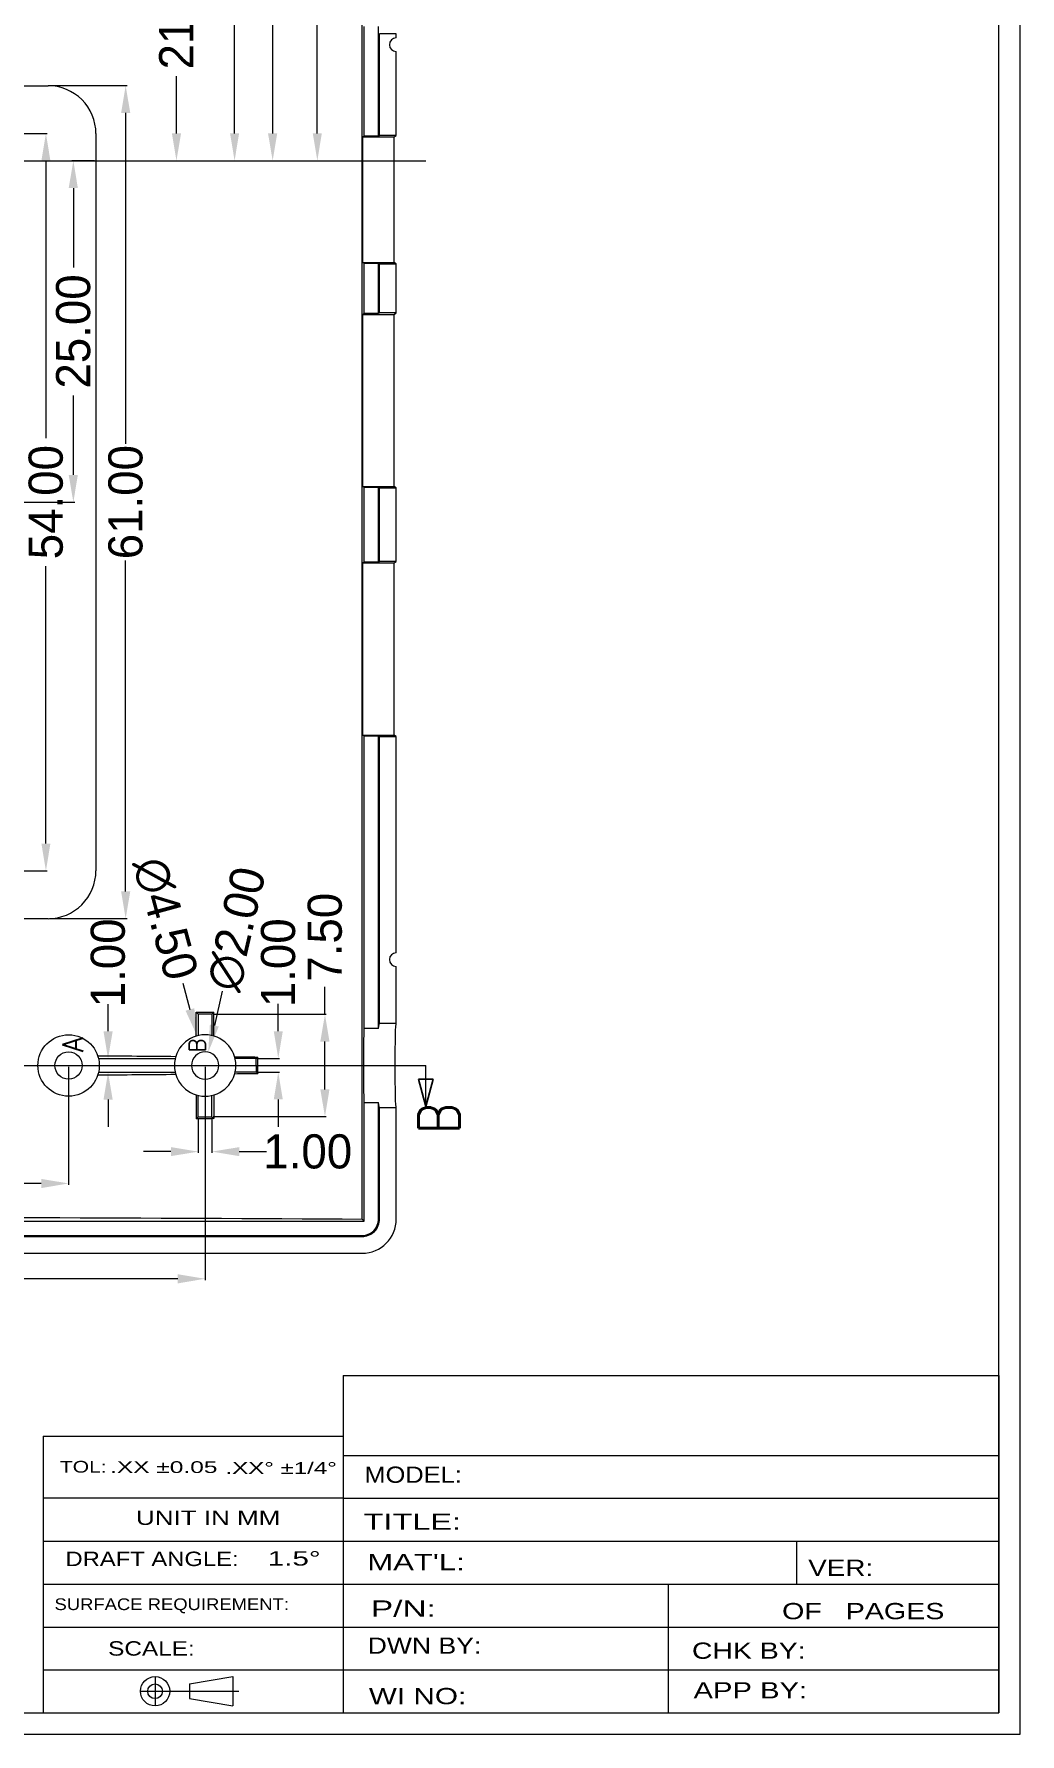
# Model space of a CAD drawing. Header units: millimetres. Extents: x -644 to 177, y 608 to 849.
# Drawn here: x 104.6 to 176.8, y 617.9 to 742.4 of the extents above; entities that cross this region are included whole.
import ezdxf
from ezdxf.enums import TextEntityAlignment as Align
from ezdxf.lldxf.tags import DXFTag

# ---------------------------------------------------------------- set-up
doc = ezdxf.new("R2010")
doc.units = ezdxf.units.MM
doc.layers.get('0').update_dxf_attribs({"linetype": 'CONTINUOUS'})
doc.layers.get('Defpoints').update_dxf_attribs({"linetype": 'CONTINUOUS'})
for name, color, linetype, true_color in [('10', 7, 'CONTINUOUS', 0xffffff), ('30', 7, 'CONTINUOUS', 0xffffff), ('TOP', 7, 'CONTINUOUS', 0xffffff)]:
    doc.layers.add(name, color=color, linetype=linetype, true_color=true_color)
doc.styles.add('blockfont', font='simplex.shx')
tags = doc.linetypes.add('PHANTOM', pattern=[50.5, 18, -6.5, 6.5, -6.5, 6.5, -6.5]).pattern_tags.tags
tags[14:15] = [DXFTag(74, 4), DXFTag(75, 0), DXFTag(340, '0'), DXFTag(46, 0.0), DXFTag(50, 0.0), DXFTag(44, 0.0), DXFTag(45, 0.0)]
tags[12:13] = [DXFTag(74, 4), DXFTag(75, 0), DXFTag(340, '0'), DXFTag(46, 0.0), DXFTag(50, 0.0), DXFTag(44, 0.0), DXFTag(45, 0.0)]
tags[10:11] = [DXFTag(74, 4), DXFTag(75, 0), DXFTag(340, '0'), DXFTag(46, 0.0), DXFTag(50, 0.0), DXFTag(44, 0.0), DXFTag(45, 0.0)]
tags[8:9] = [DXFTag(74, 4), DXFTag(75, 0), DXFTag(340, '0'), DXFTag(46, 0.0), DXFTag(50, 0.0), DXFTag(44, 0.0), DXFTag(45, 0.0)]
tags[6:7] = [DXFTag(74, 4), DXFTag(75, 0), DXFTag(340, '0'), DXFTag(46, 0.0), DXFTag(50, 0.0), DXFTag(44, 0.0), DXFTag(45, 0.0)]
tags[4:5] = [DXFTag(74, 4), DXFTag(75, 0), DXFTag(340, '0'), DXFTag(46, 0.0), DXFTag(50, 0.0), DXFTag(44, 0.0), DXFTag(45, 0.0)]
doc.dimstyles.new('2', dxfattribs={"dimtxt": 2.5, "dimasz": 2, "dimexe": 0.1, "dimexo": 0.1, "dimgap": 0.1, "dimtad": 0, "dimzin": 0, "dimdsep": 46, "dimtxsty": 'Standard', "dimcen": 0, "dimclrd": 4, "dimclre": 4, "dimclrt": 3, "dimadec": 1, "dimazin": 0, "dimtfac": 1, "dimtofl": 0, "dimtmove": 0, "dimatfit": 3, "dimfxl": 0, "dimtolj": 1, "dimtzin": 0, "dimlwd": 9, "dimlwe": 9, "dimarcsym": 0})

# ---------------------------------------------------------------- blocks, each defined once
blk = doc.blocks.new('ASSORTED_DRAFT3')
at = {"color": 13}
for p, q in [((82.61, 261.7), (84.61, 262.23)), ((82.61, 261.7), (84.61, 261.16)), ((84.61, 262.23), (84.61, 261.16))]:
    blk.add_line(p, q, dxfattribs=at)
blk = doc.blocks.new('*D122')
at = {"color": 4, "lineweight": 9}
for p, q in [((105.71, 738.64), (111.39, 738.64)), ((111.29, 736.64), (111.29, 712.4)), ((111.29, 679.64), (111.29, 703.87)), ((105.71, 677.64), (111.39, 677.64))]:
    blk.add_line(p, q, dxfattribs=at)
for points in [[(110.96, 736.64), (111.63, 736.64), (111.29, 738.64)], [(110.96, 679.64), (111.63, 679.64), (111.29, 677.64)]]:
    blk.add_solid(points, dxfattribs=at)
at = {"layer": 'Defpoints', "color": 0, "lineweight": 9}
for p in [(105.61, 738.64), (111.29, 738.64), (105.61, 677.64)]:
    blk.add_point(p, dxfattribs=at)
at = {"color": 3, "lineweight": 9, "insert": (111.29, 708.14), "char_height": 2.5, "attachment_point": 5, "rotation": 90}
blk.add_mtext('\\A1;61.00', dxfattribs=at)
blk = doc.blocks.new('*D123')
at = {"color": 4, "lineweight": 9}
for p, q in [((109.01, 733.14), (107.36, 733.14)), ((107.46, 731.14), (107.46, 725.32)), ((107.46, 710.14), (107.46, 715.95)), ((101.04, 708.14), (107.56, 708.14))]:
    blk.add_line(p, q, dxfattribs=at)
for points in [[(107.12, 731.14), (107.79, 731.14), (107.46, 733.14)], [(107.12, 710.14), (107.79, 710.14), (107.46, 708.14)]]:
    blk.add_solid(points, dxfattribs=at)
at = {"layer": 'Defpoints', "color": 0, "lineweight": 9}
for p in [(107.46, 733.14), (109.11, 733.14), (100.94, 708.14)]:
    blk.add_point(p, dxfattribs=at)
at = {"color": 3, "lineweight": 9, "insert": (107.46, 720.64), "char_height": 2.5, "attachment_point": 5, "rotation": 90}
blk.add_mtext('\\A1;25.00', dxfattribs=at)
blk = doc.blocks.new('*D127')
at = {"color": 4, "lineweight": 9}
for p, q in [((100.96, 735.14), (105.55, 735.14)), ((105.45, 733.14), (105.45, 712.82)), ((105.45, 683.14), (105.45, 703.45)), ((100.96, 681.14), (105.55, 681.14))]:
    blk.add_line(p, q, dxfattribs=at)
for points in [[(105.12, 733.14), (105.78, 733.14), (105.45, 735.14)], [(105.12, 683.14), (105.78, 683.14), (105.45, 681.14)]]:
    blk.add_solid(points, dxfattribs=at)
at = {"layer": 'Defpoints', "color": 0, "lineweight": 9}
for p in [(100.86, 735.14), (100.86, 681.14), (105.45, 681.14)]:
    blk.add_point(p, dxfattribs=at)
at = {"color": 3, "lineweight": 9, "insert": (105.45, 708.14), "char_height": 2.5, "attachment_point": 5, "rotation": 90}
blk.add_mtext('\\A1;54.00', dxfattribs=at)
blk = doc.blocks.new('*D211')
at = {"color": 4, "lineweight": 9}
for p, q in [((111.21, 754.89), (115.11, 754.89)), ((115.01, 752.89), (115.01, 748.7)), ((115.01, 735.14), (115.01, 739.33)), ((111.39, 733.14), (115.11, 733.14))]:
    blk.add_line(p, q, dxfattribs=at)
for points in [[(114.68, 752.89), (115.35, 752.89), (115.01, 754.89)], [(114.68, 735.14), (115.35, 735.14), (115.01, 733.14)]]:
    blk.add_solid(points, dxfattribs=at)
at = {"layer": 'Defpoints', "color": 0, "lineweight": 9}
for p in [(111.11, 754.89), (115.01, 754.89), (111.29, 733.14)]:
    blk.add_point(p, dxfattribs=at)
at = {"color": 3, "lineweight": 9, "insert": (115.01, 744.01), "char_height": 2.5, "attachment_point": 5, "rotation": 90}
blk.add_mtext('\\A1;21.75', dxfattribs=at)
blk = doc.blocks.new('*D212')
at = {"color": 4, "lineweight": 9}
for p, q in [((117.21, 794.39), (122.16, 794.39)), ((122.06, 792.39), (122.06, 768.45)), ((122.06, 735.14), (122.06, 759.08)), ((117.21, 733.14), (122.16, 733.14))]:
    blk.add_line(p, q, dxfattribs=at)
for points in [[(121.72, 792.39), (122.39, 792.39), (122.06, 794.39)], [(121.72, 735.14), (122.39, 735.14), (122.06, 733.14)]]:
    blk.add_solid(points, dxfattribs=at)
at = {"layer": 'Defpoints', "color": 0, "lineweight": 9}
for p in [(117.11, 794.39), (117.11, 733.14), (122.06, 733.14)]:
    blk.add_point(p, dxfattribs=at)
at = {"color": 3, "lineweight": 9, "insert": (122.06, 763.76), "char_height": 2.5, "attachment_point": 5, "rotation": 90}
blk.add_mtext('\\A1;61.25', dxfattribs=at)
blk = doc.blocks.new('*D213')
at = {"color": 4, "lineweight": 9}
for p, q in [((116.21, 775.49), (119.37, 775.49)), ((119.27, 773.49), (119.27, 759.41)), ((119.27, 735.14), (119.27, 749.21)), ((117.31, 733.14), (119.37, 733.14))]:
    blk.add_line(p, q, dxfattribs=at)
for points in [[(118.94, 773.49), (119.6, 773.49), (119.27, 775.49)], [(118.94, 735.14), (119.6, 735.14), (119.27, 733.14)]]:
    blk.add_solid(points, dxfattribs=at)
at = {"layer": 'Defpoints', "color": 0, "lineweight": 9}
for p in [(116.11, 775.49), (117.21, 733.14), (119.27, 733.14)]:
    blk.add_point(p, dxfattribs=at)
at = {"color": 3, "lineweight": 9, "insert": (119.27, 754.31), "char_height": 2.5, "attachment_point": 5, "rotation": 90}
blk.add_mtext('\\A1;42.35', dxfattribs=at)
blk = doc.blocks.new('*D214')
at = {"color": 4, "lineweight": 9}
for p, q in [((111.21, 796.09), (125.43, 796.09)), ((125.33, 794.09), (125.33, 769.71)), ((125.33, 735.14), (125.33, 759.51)), ((122.26, 733.14), (125.43, 733.14))]:
    blk.add_line(p, q, dxfattribs=at)
for points in [[(125, 794.09), (125.66, 794.09), (125.33, 796.09)], [(125, 735.14), (125.66, 735.14), (125.33, 733.14)]]:
    blk.add_solid(points, dxfattribs=at)
at = {"layer": 'Defpoints', "color": 0, "lineweight": 9}
for p in [(111.11, 796.09), (122.16, 733.14), (125.33, 733.14)]:
    blk.add_point(p, dxfattribs=at)
at = {"color": 3, "lineweight": 9, "insert": (125.33, 764.61), "char_height": 2.5, "attachment_point": 5, "rotation": 90}
blk.add_mtext('\\A1;62.95', dxfattribs=at)
blk = doc.blocks.new('*D215')
at = {"color": 4, "lineweight": 9}
for p, q in [((107.11, 666.79), (107.11, 658.15)), ((81.11, 659.54), (81.11, 658.15)), ((83.11, 658.25), (89.43, 658.25)), ((105.11, 658.25), (98.8, 658.25))]:
    blk.add_line(p, q, dxfattribs=at)
for points in [[(83.11, 658.58), (83.11, 657.91), (81.11, 658.25)], [(105.11, 658.58), (105.11, 657.91), (107.11, 658.25)]]:
    blk.add_solid(points, dxfattribs=at)
at = {"layer": 'Defpoints', "color": 0, "lineweight": 9}
for p in [(107.11, 666.89), (81.11, 659.64), (107.11, 658.25)]:
    blk.add_point(p, dxfattribs=at)
at = {"color": 3, "lineweight": 9, "insert": (94.11, 658.25), "char_height": 2.5, "attachment_point": 5}
blk.add_mtext('\\A1;26.00', dxfattribs=at)
blk = doc.blocks.new('*D216')
at = {"color": 4, "lineweight": 9}
for p, q in [((117.11, 666.79), (117.11, 651.17)), ((81.11, 651.24), (81.11, 651.37)), ((83.11, 651.27), (94.43, 651.27)), ((115.11, 651.27), (103.8, 651.27))]:
    blk.add_line(p, q, dxfattribs=at)
for points in [[(83.11, 651.6), (83.11, 650.93), (81.11, 651.27)], [(115.11, 651.6), (115.11, 650.93), (117.11, 651.27)]]:
    blk.add_solid(points, dxfattribs=at)
at = {"layer": 'Defpoints', "color": 0, "lineweight": 9}
for p in [(117.11, 666.89), (81.11, 651.14), (117.11, 651.27)]:
    blk.add_point(p, dxfattribs=at)
at = {"color": 3, "lineweight": 9, "insert": (99.11, 651.27), "char_height": 2.5, "attachment_point": 5}
blk.add_mtext('\\A1;36.00', dxfattribs=at)
blk = doc.blocks.new('*D186')
at = {"color": 4, "lineweight": 9}
for p, q in [((110, 669.39), (110, 671.39)), ((109.41, 667.39), (110.1, 667.39)), ((109.41, 666.39), (110.1, 666.39)), ((110, 664.39), (110, 662.39))]:
    blk.add_line(p, q, dxfattribs=at)
for points in [[(109.67, 669.39), (110.34, 669.39), (110, 667.39)], [(109.67, 664.39), (110.34, 664.39), (110, 666.39)]]:
    blk.add_solid(points, dxfattribs=at)
at = {"layer": 'Defpoints', "color": 0, "lineweight": 9}
for p in [(109.31, 667.39), (110, 667.39), (109.31, 666.39)]:
    blk.add_point(p, dxfattribs=at)
at = {"color": 3, "lineweight": 9, "insert": (110, 674.4), "char_height": 2.5, "attachment_point": 5, "rotation": 90}
blk.add_mtext('\\A1;1.00', dxfattribs=at)
blk = doc.blocks.new('*D187')
at = {"color": 4, "lineweight": 9}
for p, q in [((125.89, 670.64), (125.89, 672.64)), ((117.71, 670.64), (125.99, 670.64)), ((125.89, 665.14), (125.89, 668.64)), ((117.71, 663.14), (125.99, 663.14))]:
    blk.add_line(p, q, dxfattribs=at)
for points in [[(125.55, 668.64), (126.22, 668.64), (125.89, 670.64)], [(125.55, 665.14), (126.22, 665.14), (125.89, 663.14)]]:
    blk.add_solid(points, dxfattribs=at)
at = {"layer": 'Defpoints', "color": 0, "lineweight": 9}
for p in [(117.61, 670.64), (125.89, 670.64), (117.61, 663.14)]:
    blk.add_point(p, dxfattribs=at)
at = {"color": 3, "lineweight": 9, "insert": (125.89, 676.28), "char_height": 2.5, "attachment_point": 5, "rotation": 90}
blk.add_mtext('\\A1;7.50', dxfattribs=at)
blk = doc.blocks.new('*D188')
at = {"color": 4, "lineweight": 9}
for p, q in [((122.47, 669.4), (122.47, 671.4)), ((120.96, 667.4), (122.57, 667.4)), ((120.96, 666.4), (122.57, 666.4)), ((122.47, 664.4), (122.47, 662.4))]:
    blk.add_line(p, q, dxfattribs=at)
for points in [[(122.14, 669.4), (122.8, 669.4), (122.47, 667.4)], [(122.14, 664.4), (122.8, 664.4), (122.47, 666.4)]]:
    blk.add_solid(points, dxfattribs=at)
at = {"layer": 'Defpoints', "color": 0, "lineweight": 9}
for p in [(120.86, 667.4), (122.47, 667.4), (120.86, 666.4)]:
    blk.add_point(p, dxfattribs=at)
at = {"color": 3, "lineweight": 9, "insert": (122.47, 674.41), "char_height": 2.5, "attachment_point": 5, "rotation": 90}
blk.add_mtext('\\A1;1.00', dxfattribs=at)
blk = doc.blocks.new('*D189')
at = {"color": 4, "lineweight": 9}
for p, q in [((116.61, 663.04), (116.61, 660.48)), ((117.61, 663.04), (117.61, 660.48)), ((114.61, 660.58), (112.61, 660.58)), ((119.61, 660.58), (121.61, 660.58))]:
    blk.add_line(p, q, dxfattribs=at)
for points in [[(114.61, 660.91), (114.61, 660.25), (116.61, 660.58)], [(119.61, 660.91), (119.61, 660.25), (117.61, 660.58)]]:
    blk.add_solid(points, dxfattribs=at)
at = {"layer": 'Defpoints', "color": 0, "lineweight": 9}
for p in [(116.61, 663.14), (117.61, 663.14), (116.61, 660.58)]:
    blk.add_point(p, dxfattribs=at)
at = {"color": 3, "lineweight": 9, "insert": (124.63, 660.58), "char_height": 2.5, "attachment_point": 5}
blk.add_mtext('\\A1;1.00', dxfattribs=at)
blk = doc.blocks.new('*D198')
at = {"color": 4, "lineweight": 9}
blk.add_line((115.48, 672.92), (116, 670.99), dxfattribs=at)
blk.add_solid([(116.32, 671.08), (115.68, 670.9), (116.52, 669.06)], dxfattribs=at)
at = {"layer": 'Defpoints', "color": 0, "lineweight": 9}
for p in [(116.52, 669.06), (117.7, 664.72)]:
    blk.add_point(p, dxfattribs=at)
at = {"color": 3, "lineweight": 9, "insert": (114.2, 677.64), "char_height": 2.5, "attachment_point": 5, "rotation": 285.1512}
blk.add_mtext('\\A1;∅4.50', dxfattribs=at)
blk = doc.blocks.new('*D199')
at = {"color": 4, "lineweight": 9}
blk.add_line((118.37, 672.33), (117.79, 669.81), dxfattribs=at)
blk.add_solid([(117.46, 669.89), (118.11, 669.74), (117.34, 667.86)], dxfattribs=at)
at = {"layer": 'Defpoints', "color": 0, "lineweight": 9}
for p in [(117.34, 667.86), (116.89, 665.91)]:
    blk.add_point(p, dxfattribs=at)
at = {"color": 3, "lineweight": 9, "insert": (119.42, 676.89), "char_height": 2.5, "attachment_point": 5, "rotation": 77.0274}
blk.add_mtext('\\A1;∅2.00', dxfattribs=at)
blk = doc.blocks.new('*T14')
at = {"linetype": 'ByBlock', "width": 1.2}
blk.add_text('WI NO:', height=1.8, dxfattribs=at).set_placement((320.43, 5.76), (331.23, 5.76), align=Align.FIT)
blk = doc.blocks.new('*T18')
at = {"linetype": 'ByBlock', "width": 1.090909}
blk.add_text('DRAFT ANGLE:', height=1.6, dxfattribs=at).set_placement((279.54, 21.07), (298.74, 21.07), align=Align.FIT)
blk = doc.blocks.new('*T20')
at = {"linetype": 'ByBlock', "width": 1.111111}
blk.add_text('UNIT IN MM', height=1.6, dxfattribs=at).set_placement((287.36, 25.63), (303.36, 25.63), align=Align.FIT)
blk = doc.blocks.new('*T17')
at = {"linetype": 'ByBlock', "width": 1.309524}
blk.add_text('.XX %%p0.05', height=1.3, dxfattribs=at).set_placement((284.48, 31.39), (296.39, 31.39), align=Align.FIT)
blk = doc.blocks.new('*T21')
at = {"linetype": 'ByBlock', "width": 1.2}
blk.add_text('SCALE:', height=1.6, dxfattribs=at).set_placement((284.27, 11.14), (293.87, 11.14), align=Align.FIT)
blk = doc.blocks.new('*T19')
at = {"linetype": 'ByBlock', "width": 1.071429}
blk.add_text('SURFACE REQUIREMENT:', height=1.3, dxfattribs=at).set_placement((278.32, 16.19), (304.32, 16.19), align=Align.FIT)
blk = doc.blocks.new('*T16')
at = {"linetype": 'ByBlock', "width": 1.333333}
blk.add_text('TOL:', height=1.3, dxfattribs=at).set_placement((278.91, 31.43), (284.11, 31.43), align=Align.FIT)
blk = doc.blocks.new('*T22')
at = {"linetype": 'ByBlock', "width": 1.571429}
blk.add_text('1.5%%d', height=1.6, dxfattribs=at).set_placement((301.97, 21.12), (307.84, 21.12), align=Align.FIT)
blk = doc.blocks.new('*T15')
at = {"linetype": 'ByBlock', "width": 1.1875}
blk.add_text('.XX%%d %%p1/4%%d', height=1.3, dxfattribs=at).set_placement((297.28, 31.29), (309.63, 31.29), align=Align.FIT)
blk = doc.blocks.new('*T26')
at = {"linetype": 'ByBlock', "width": 1.285714}
blk.add_text('TITLE:', height=1.8, dxfattribs=at).set_placement((319.85, 25.09), (330.65, 25.09), align=Align.FIT)
blk = doc.blocks.new('*T23')
at = {"linetype": 'ByBlock', "width": 1.2}
blk.add_text('MODEL:', height=1.8, dxfattribs=at).set_placement((319.94, 30.3), (330.74, 30.3), align=Align.FIT)
blk = doc.blocks.new('*T25')
at = {"linetype": 'ByBlock', "width": 1.333333}
blk.add_text('P/N:', height=1.8, dxfattribs=at).set_placement((320.66, 15.46), (327.86, 15.46), align=Align.FIT)
blk = doc.blocks.new('*T24')
at = {"linetype": 'ByBlock', "width": 1.105263}
blk.add_text('DWN BY:', height=1.8, dxfattribs=at).set_placement((320.3, 11.35), (332.9, 11.35), align=Align.FIT)
blk = doc.blocks.new('*T27')
at = {"linetype": 'ByBlock', "width": 1.333333}
blk.add_text("MAT'L:", height=1.8, dxfattribs=at).set_placement((320.26, 20.61), (331.06, 20.61), align=Align.FIT)
blk = doc.blocks.new('*T12')
at = {"linetype": 'ByBlock', "width": 1.166667}
blk.add_text('APP BY:', height=1.8, dxfattribs=at).set_placement((356.43, 6.4), (369.03, 6.4), align=Align.FIT)
blk = doc.blocks.new('*T29')
at = {"linetype": 'ByBlock', "width": 1.034483}
blk.add_text('OF   PAGES', height=1.8, dxfattribs=at).set_placement((366.25, 15.18), (384.25, 15.18), align=Align.FIT)
blk = doc.blocks.new('*T28')
at = {"linetype": 'ByBlock', "width": 1.2}
blk.add_text('VER:', height=1.8, dxfattribs=at).set_placement((369.15, 19.98), (376.35, 19.98), align=Align.FIT)
blk = doc.blocks.new('*T13')
at = {"linetype": 'ByBlock', "width": 1.166667}
blk.add_text('CHK BY:', height=1.8, dxfattribs=at).set_placement((356.26, 10.79), (368.86, 10.79), align=Align.FIT)

msp = doc.modelspace()

# ---------------------------------------------------------------- linework, layer by layer
at = {"color": 7, "linetype": 'Continuous', "lineweight": 9}
for p, q in [((176.802, 617.933), (176.802, 847.331)), ((175.257, 619.478), (175.257, 845.786)), ((-146.054, 619.478), (175.257, 619.478)), ((-147.599, 617.933), (176.802, 617.933))]:
    msp.add_line(p, q, dxfattribs=at)
at = {"lineweight": 9}
for p, q in [((120.975, 666.285), (120.973, 667.508)), ((127.232, 644.195), (175.257, 644.195)), ((127.232, 644.195), (127.232, 619.478)), ((175.257, 644.195), (175.257, 619.478)), ((105.254, 639.74), (105.254, 619.478)), ((105.254, 639.74), (127.232, 639.74)), ((127.232, 639.74), (127.232, 619.478)), ((127.232, 638.339), (175.257, 638.339)), ((127.232, 635.194), (105.254, 635.194)), ((127.232, 635.194), (175.257, 635.194)), ((105.254, 632.052), (127.232, 632.052)), ((127.232, 632.052), (175.257, 632.052)), ((160.448, 628.908), (160.448, 632.052)), ((105.254, 628.908), (127.232, 628.908)), ((127.232, 628.908), (175.257, 628.908)), ((151.032, 628.908), (151.032, 619.478)), ((105.254, 625.765), (127.232, 625.765)), ((127.232, 625.765), (175.257, 625.765)), ((105.254, 622.622), (127.232, 622.622)), ((127.232, 622.622), (175.257, 622.622)), ((115.977, 621.602), (119.143, 622.133)), ((115.977, 621.602), (115.977, 620.525)), ((119.143, 622.133), (119.143, 619.994)), ((115.977, 620.525), (119.143, 619.994))]:
    msp.add_line(p, q, dxfattribs=at)
at = {"color": 3, "lineweight": 9}
for p, q in [((113.445, 622.133), (113.445, 619.994)), ((112.375, 621.064), (119.581, 621.064))]:
    msp.add_line(p, q, dxfattribs=at)
at = {"lineweight": 9}
for radius in [1.07, 0.539]:
    msp.add_circle((113.445, 621.064), radius, dxfattribs=at)
at = {"layer": '10', "color": 7, "linetype": 'Continuous', "lineweight": 9}
for p, q in [((128.611, 655.64), (128.611, 806.082)), ((128.772, 734.968), (128.772, 742.975)), ((129.813, 734.968), (129.813, 742.975)), ((131.113, 742.422), (129.891, 742.422)), ((129.891, 734.994), (129.891, 742.422)), ((131.113, 742.138), (131.113, 742.422)), ((131.113, 734.994), (131.113, 741.138)), ((95.273, 738.638), (105.613, 738.638)), ((109.113, 735.138), (109.113, 681.138)), ((128.652, 734.888), (128.772, 734.968)), ((128.652, 734.888), (130.953, 734.888)), ((128.652, 725.688), (128.652, 734.888)), ((128.772, 734.968), (129.813, 734.968)), ((129.813, 734.968), (129.891, 734.994)), ((131.113, 734.994), (129.891, 734.994)), ((130.953, 734.888), (131.113, 734.994)), ((130.953, 725.688), (130.953, 734.888)), ((128.652, 725.688), (130.953, 725.688)), ((128.772, 725.608), (128.652, 725.688)), ((129.813, 725.608), (128.772, 725.608)), ((128.772, 721.968), (128.772, 725.608)), ((129.891, 725.581), (129.813, 725.608)), ((129.813, 721.968), (129.813, 725.608)), ((129.891, 725.581), (131.113, 725.581)), ((129.891, 721.994), (129.891, 725.581)), ((131.113, 725.581), (130.953, 725.688)), ((131.113, 721.994), (131.113, 725.581)), ((128.652, 721.888), (128.772, 721.968)), ((128.652, 721.888), (130.953, 721.888)), ((128.652, 709.288), (128.652, 721.888)), ((128.772, 721.968), (129.813, 721.968)), ((129.813, 721.968), (129.891, 721.994)), ((131.113, 721.994), (129.891, 721.994)), ((130.953, 721.888), (131.113, 721.994)), ((130.953, 709.288), (130.953, 721.888)), ((128.652, 709.288), (130.953, 709.288)), ((128.772, 709.208), (128.652, 709.288)), ((129.813, 709.208), (128.772, 709.208)), ((128.772, 703.768), (128.772, 709.208)), ((129.891, 709.181), (129.813, 709.208)), ((129.813, 703.768), (129.813, 709.208)), ((129.891, 709.181), (131.113, 709.181)), ((129.891, 703.794), (129.891, 709.181)), ((131.113, 709.181), (130.953, 709.288)), ((131.113, 703.794), (131.113, 709.181)), ((128.652, 703.688), (128.772, 703.768)), ((128.652, 703.688), (130.953, 703.688)), ((128.652, 691.088), (128.652, 703.688)), ((128.772, 703.768), (129.813, 703.768)), ((129.813, 703.768), (129.891, 703.794)), ((131.113, 703.794), (129.891, 703.794)), ((130.953, 703.688), (131.113, 703.794)), ((130.953, 691.088), (130.953, 703.688)), ((128.652, 691.088), (130.953, 691.088)), ((128.772, 691.008), (128.652, 691.088)), ((129.813, 691.008), (128.772, 691.008)), ((128.772, 669.601), (128.772, 691.008)), ((129.891, 690.981), (129.813, 691.008)), ((129.813, 669.601), (129.813, 691.008)), ((129.891, 690.981), (131.113, 690.981)), ((129.891, 669.988), (129.891, 690.981)), ((131.113, 690.981), (130.953, 691.088)), ((131.113, 675.138), (131.113, 690.981)), ((105.613, 677.638), (95.273, 677.638)), ((131.113, 669.988), (131.113, 674.138)), ((116.457, 669.04), (116.457, 670.793)), ((116.613, 670.638), (116.457, 670.793)), ((117.613, 670.638), (116.613, 670.638)), ((116.613, 670.638), (116.613, 669.082)), ((117.613, 670.638), (117.756, 670.781)), ((117.613, 670.638), (117.613, 669.082)), ((117.756, 669.044), (117.756, 670.781)), ((129.891, 669.988), (131.113, 669.988)), ((129.813, 669.601), (128.772, 669.601)), ((109.306, 667.388), (114.919, 667.388)), ((120.861, 667.396), (119.305, 667.393)), ((120.861, 667.396), (120.973, 667.508)), ((120.864, 666.396), (120.861, 667.396)), ((109.306, 666.388), (114.919, 666.388)), ((120.864, 666.396), (119.307, 666.393)), ((120.864, 666.396), (120.975, 666.285)), ((116.457, 664.735), (116.457, 662.983)), ((116.613, 663.138), (116.613, 664.694)), ((117.613, 663.138), (117.613, 664.694)), ((117.756, 664.732), (117.756, 662.995)), ((128.772, 664.175), (129.813, 664.175)), ((128.772, 655.478), (128.772, 664.175)), ((129.813, 655.637), (129.813, 664.175)), ((131.113, 663.788), (129.891, 663.788)), ((129.891, 655.637), (129.891, 663.788)), ((131.113, 655.637), (131.113, 663.788)), ((116.613, 663.138), (116.457, 662.983)), ((116.613, 663.138), (117.613, 663.138)), ((117.613, 663.138), (117.756, 662.995)), ((33.453, 655.478), (128.772, 655.478)), ((128.611, 655.64), (128.772, 655.478)), ((129.813, 655.637), (129.891, 655.637)), ((33.612, 654.438), (128.613, 654.438)), ((33.612, 654.359), (128.613, 654.359)), ((128.613, 654.438), (128.613, 654.359)), ((33.612, 653.138), (128.613, 653.138))]:
    msp.add_line(p, q, dxfattribs=at)
at = {"layer": '10', "color": 1, "linetype": 'PHANTOM', "lineweight": 9}
msp.add_line((94.462, 666.888), (133.279, 666.888), dxfattribs=at)
at = {"layer": '10', "color": 1, "linetype": 'Continuous', "lineweight": 9}
msp.add_line((133.279, 663.888), (133.279, 666.888), dxfattribs=at)
at = {"layer": '10', "color": 7, "linetype": 'Continuous', "lineweight": 9}
for radius in [2.25, 1]:
    msp.add_circle((107.113, 666.888), radius, dxfattribs=at)
at = {"layer": '10', "color": 7, "linetype": 'Continuous', "lineweight": 9, "extrusion": (0, 0, -1)}
for radius in [2.25, 1]:
    msp.add_circle((-117.113, 666.888), radius, dxfattribs=at)
at = {"layer": '10', "color": 7, "linetype": 'Continuous', "lineweight": 9}
for centre, major_axis, ratio, start_param, end_param in [((131.113, 741.638), (-0.5, 0), 0.9996573, 4.712389, 7.8539816), ((131.113, 674.638), (-0.5, 0), 0.9996573, 4.712389, 7.8539816), ((128.612, 655.639), (1.769, -1.769), 0.999315, 5.4981298, 7.0682409)]:
    msp.add_ellipse(centre, major_axis=major_axis, ratio=ratio, start_param=start_param, end_param=end_param, dxfattribs=at)
at = {"layer": '10', "color": 7, "linetype": 'Continuous', "lineweight": 9, "extrusion": (0, 0, -1)}
for centre, major_axis, ratio, start_param, end_param in [((81.113, 660.094), (207.198, 0), 0.0524074, 4.8838084, 4.8901725), ((129.891, 666.888), (0, 3.1), 0.0524078, 5.7781127, 6.2831853), ((131.113, 666.888), (0, 3.1), 0.0261859, 3.1415927, 6.2831853), ((128.812, 666.888), (0, 3.1), 0.0261859, 3.6466652, 5.7781127), ((81.113, 656.843), (207.2, 0), 0.0524078, 4.8485903, 4.8765012), ((81.112, 656.765), (207.201, 0.453), 0.0524079, 4.897727, 4.9060873), ((81.113, 676.932), (207.2, 0), 0.0524078, 1.4066841, 1.434595), ((81.112, 676.854), (207.201, 0.453), 0.052408, 1.3773141, 1.3856739), ((129.891, 666.888), (0, 3.1), 0.0524078, 3.1415927, 3.6466652), ((81.117, 673.681), (207.187, 0), 0.0524049, 1.3930214, 1.3993858), ((81.113, 650.359), (207.2, 0), 0.0261859, 4.4810946, 4.9436834)]:
    msp.add_ellipse(centre, major_axis=major_axis, ratio=ratio, start_param=start_param, end_param=end_param, dxfattribs=at)
at = {"layer": '10', "color": 7, "linetype": 'Continuous', "lineweight": 9}
for points in [[(109.113, 735.138), (109.113, 736.066), (108.73, 736.972), (107.438, 738.261), (106.534, 738.638), (105.613, 738.638)], [(105.613, 677.638), (106.534, 677.638), (107.435, 678.013), (108.729, 679.302), (109.113, 680.21), (109.113, 681.138)], [(128.613, 654.359), (128.914, 654.359), (129.267, 654.484), (129.767, 654.983), (129.891, 655.337), (129.891, 655.637)], [(128.613, 654.438), (128.895, 654.438), (129.228, 654.555), (129.695, 655.023), (129.813, 655.356), (129.813, 655.637)]]:
    msp.add_open_spline(points, degree=3, knots=[0, 0, 0, 0, 0.5, 0.5, 1, 1, 1, 1], dxfattribs=at)
at = {"layer": '30', "color": 1, "linetype": 'PHANTOM', "lineweight": 9, "ltscale": 0.3}
msp.add_line((28.946, 733.138), (133.279, 733.138), dxfattribs=at)

# ---------------------------------------------------------------- block references
at = {"lineweight": 9, "xscale": 0.660581676431093, "yscale": 0.6605816764305814, "zscale": 0.6605816764308906}
for name, p in [('*T16', (-77.775, 616.312)), ('*T17', (-77.775, 616.312)), ('*T15', (-77.775, 616.312)), ('*T23', (-82.566, 616.312)), ('*T20', (-77.775, 616.312)), ('*T26', (-82.566, 616.312)), ('*T18', (-77.775, 616.312)), ('*T22', (-77.775, 616.312)), ('*T27', (-82.566, 616.312)), ('*T28', (-82.566, 616.312)), ('*T19', (-77.775, 616.312)), ('*T25', (-82.566, 616.312)), ('*T29', (-82.566, 616.312)), ('*T24', (-82.566, 616.312)), ('*T21', (-77.775, 616.312)), ('*T13', (-82.566, 616.312)), ('*T14', (-82.566, 616.312)), ('*T12', (-82.566, 616.312))]:
    msp.add_blockref(name, p, dxfattribs=at)
at = {"layer": 'TOP', "color": 1, "linetype": 'Continuous', "lineweight": 9, "rotation": 90}
msp.add_blockref('ASSORTED_DRAFT3', (394.975, 581.278), dxfattribs=at)

# ---------------------------------------------------------------- texts
at = {"layer": 'TOP', "color": 1, "linetype": 'Continuous', "lineweight": 9, "attachment_point": 7, "rotation": 90, "line_spacing_factor": 0.903614, "style": 'blockfont'}
for s, insert, char_height in [('\\W00.955;\\fsimplex.shx,bigfont.shx;A\\P', (108.176, 667.872), 1.5), ('{\\fsimplex.shx,bigfont.shx|b0|i0|c0|p0;\\W0.955;B}', (117.132, 667.831), 1.2), ('\\W00.840;\\fsimplex.shx,bigfont.shx;B\\P', (135.748, 661.869), 3)]:
    msp.add_mtext(s, dxfattribs=dict(at, insert=insert, char_height=char_height))

# ---------------------------------------------------------------- dimensions: what is measured, and where the dimension line sits
at = {"lineweight": 9}
for base, p1, p2, angle, picture, middle in [((125.331, 733.138), (111.113, 796.088), (122.158, 733.138), 90, '*D214', (125.331, 764.613)), ((122.058, 733.138), (117.113, 794.388), (117.113, 733.138), 90, '*D212', (122.058, 763.763)), ((119.27, 733.138), (116.113, 775.488), (117.213, 733.138), 90, '*D213', (119.27, 754.313)), ((115.012, 754.888), (111.293, 733.138), (111.113, 754.888), 90, '*D211', (115.012, 744.013)), ((111.293, 738.638), (105.613, 677.638), (105.613, 738.638), 90, '*D122', (111.293, 708.138)), ((105.452, 681.138), (100.863, 735.138), (100.863, 681.138), 90, '*D127', (105.452, 708.138)), ((107.458, 733.138), (100.94, 708.138), (109.113, 733.138), 90, '*D123', (107.458, 720.638)), ((110.002, 667.388), (109.306, 666.388), (109.306, 667.388), 90, '*D186', (110.002, 674.405)), ((122.471, 667.396), (120.864, 666.396), (120.861, 667.396), 90, '*D188', (122.471, 674.413)), ((107.113, 658.245), (81.113, 659.638), (107.113, 666.888), 180, '*D215', (94.113, 658.245)), ((117.113, 651.266), (81.113, 651.138), (117.113, 666.888), 180, '*D216', (99.113, 651.266))]:
    dim = msp.add_linear_dim(base=base, p1=p1, p2=p2, angle=angle, dimstyle='2', dxfattribs=at)
    dim.commit()
    dim.dimension.update_dxf_attribs({"geometry": picture, "text_midpoint": middle})
dim = msp.add_diameter_dim_2p(p1=(117.701, 664.716), p2=(116.524, 669.06), dimstyle='2', dxfattribs=at)
dim.commit()
dim.dimension.update_dxf_attribs({"geometry": '*D198', "text_midpoint": (114.2, 677.642)})
dim = msp.add_diameter_dim_2p(p1=(116.888, 665.913), p2=(117.337, 667.862), dimstyle='2', dxfattribs=at)
dim.commit()
dim.dimension.update_dxf_attribs({"geometry": '*D199', "text_midpoint": (119.418, 676.894), "dimtype": 131})
for base, p2, angle, picture, middle in [((125.888, 670.638), (117.613, 670.638), 90, '*D187', (125.888, 676.28)), ((116.613, 660.579), (116.613, 663.138), 180, '*D189', (124.629, 660.579))]:
    dim = msp.add_linear_dim(base=base, p1=(117.613, 663.138), p2=p2, angle=angle, dimstyle='2', dxfattribs=at)
    dim.commit()
    dim.dimension.update_dxf_attribs({"geometry": picture, "text_midpoint": middle, "dimtype": 128})

doc.saveas('drawing.dxf')
